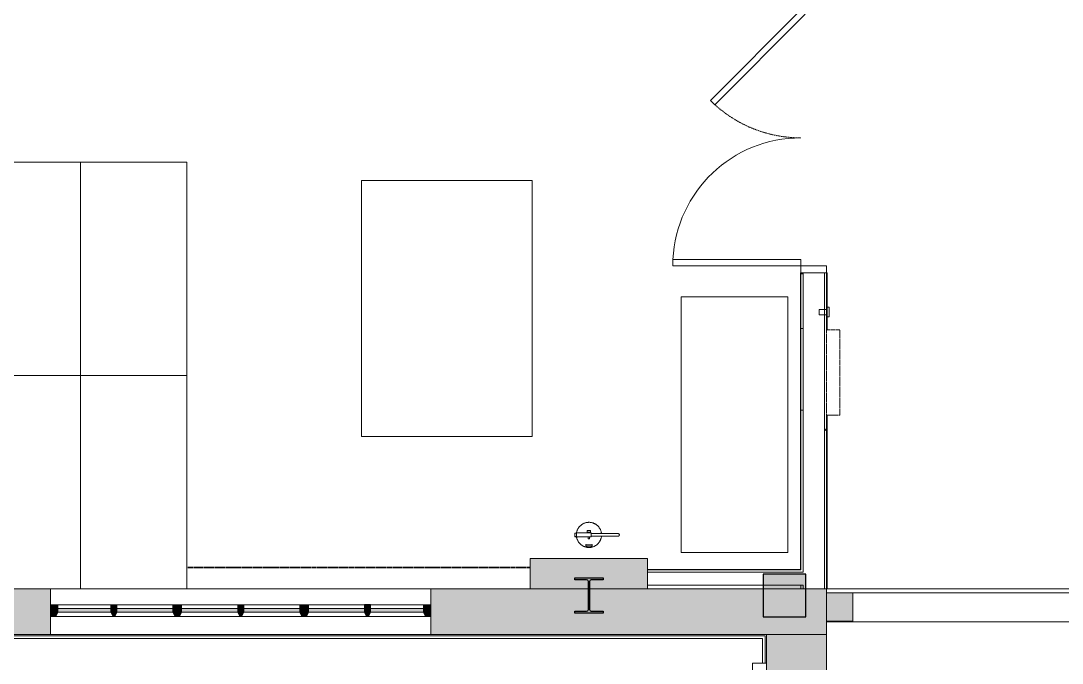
# Model space of a CAD drawing. Header units: inches. Extents: x -3803 to -1421, y -3454 to -210.
# Drawn here: x -3360.3 to -3067.2, y -969.7 to -789 of the extents above; entities that cross this region are included whole.
import ezdxf

# ---------------------------------------------------------------- set-up
doc = ezdxf.new("R2010")
doc.units = ezdxf.units.IN
doc.header["$MEASUREMENT"] = 0
for name, pattern in [('Dash Small', [0.125, 0.0625, -0.0625]), ('Dash_2_', [0.25, 0.125, -0.125]), ('Hidden Equipment- BSALS', [0.0625, 0.03125, -0.03125]), ('Hidden Equipment- LTP', [0.0625, 0.03125, -0.03125])]:
    doc.linetypes.add(name, pattern=pattern)
for name, color, linetype, lineweight in [('A-DETL', 90, 'Continuous', 9), ('A-DETL-GENF-HDLN', 1, 'Dash_2_', 9), ('A-DETL-MEDM', 33, 'Continuous', 20), ('A-DOOR', 31, 'Continuous', 13), ('A-DOOR-FRAM', 31, 'Continuous', 35), ('A-FLOR', 192, 'Continuous', 13), ('A-GENM', 13, 'Continuous', 9), ('A-GLAZ-CURT', 52, 'Continuous', 13), ('A-GLAZ-CWMG', 51, 'Continuous', 13), ('A-WALL', 113, 'Continuous', 13), ('A-WALL-PATT', 111, 'Continuous', 13), ('E-SERT', 181, 'Continuous', 13), ('I-WALL', 2, 'Continuous', 13), ('Q-SPCQ', 91, 'Continuous', 13), ('S-COLS', 52, 'Continuous', 13)]:
    doc.layers.add(name, color=color, linetype=linetype, lineweight=lineweight)
pattern_1 = [(0, (0, 0), (30.72, 7.68), [1.267, -21.773, 1.267, -21.773, -122.88]), (0, (0, 0), (30.72, 7.68), [-46.08, 1.267, -44.813, 1.267, -21.773, -53.76]), (0, (0, 0), (30.72, 7.68), [-115.2, 1.267, -14.093, 1.267, -37.133]), (120, (11.52, 3.84), (-22.011075, 22.7643), [1.267, -21.773, 1.267, -21.773, -122.88]), (120, (11.52, 3.84), (-22.011075, 22.7643), [-46.08, 1.267, -44.813, 1.267, -21.773, -53.76]), (120, (11.52, 3.84), (-22.011075, 22.7643), [-115.2, 1.267, -14.093, 1.267, -37.133]), (240, (15.36, 19.2), (-8.708925, -30.4443), [1.267, -21.773, 1.267, -21.773, -122.88]), (240, (15.36, 19.2), (-8.708925, -30.4443), [-46.08, 1.267, -44.813, 1.267, -21.773, -53.76]), (240, (15.36, 19.2), (-8.708925, -30.4443), [-115.2, 1.267, -14.093, 1.267, -37.133])]

# ---------------------------------------------------------------- blocks, each defined once
blk = doc.blocks.new('_STL - Column - W Shape - 2017v1 - W10x39-1573222-DIMENSION PLAN - LEVEL 2 _579_ - 2__ - CAD')
at = {"layer": 'S-COLS'}
blk.add_hatch(color=130, dxfattribs=at).paths.add_polyline_path([(2, -4.96), (3.99, -4.96), (3.99, -4.43), (0.66, -4.43), (0.31, -4.28), (0.16, -3.93), (0.16, 3.93), (0.31, 4.28), (0.66, 4.43), (3.99, 4.43), (3.99, 4.96), (-4, 4.96), (-4, 4.43), (-0.66, 4.43), (-0.31, 4.28), (-0.16, 3.93), (-0.16, -3.93), (-0.31, -4.28), (-0.66, -4.43), (-4, -4.43), (-4, -4.96)], flags=0)
at = {"layer": 'S-COLS', "color": 253, "lineweight": 25}
for p, q in [((-4, 4.96), (3.99, 4.96)), ((-4, 4.43), (-4, 4.96)), ((-0.66, 4.43), (-4, 4.43)), ((-0.16, -3.93), (-0.16, 3.93)), ((0.16, 3.93), (0.16, -3.93)), ((3.99, 4.43), (0.66, 4.43)), ((3.99, 4.96), (3.99, 4.43)), ((-4, -4.96), (-4, -4.43)), ((-4, -4.43), (-0.66, -4.43)), ((3.99, -4.96), (-4, -4.96)), ((0.66, -4.43), (3.99, -4.43)), ((3.99, -4.43), (3.99, -4.96))]:
    blk.add_line(p, q, dxfattribs=at)
for centre, start, end in [((-0.66, 3.93), 360, 90), ((0.66, 3.93), 90, 180), ((-0.66, -3.93), 270, 360), ((0.66, -3.93), 180, 270)]:
    blk.add_arc(centre, 0.5, start, end, dxfattribs=at)
blk = doc.blocks.new('15830016-STRUCT_MARTINEZ-MOORE_CENTRAL_v2018_rvt-1-DIMENSION PLAN - LEVEL 2 _579_ - 2__ - CAD')
at = {"layer": 'S-COLS', "lineweight": 5}
blk.add_hatch(color=50, dxfattribs=at).paths.add_polyline_path([(-3139.4, -956.64), (-3139.4, -944.64), (-3151.4, -944.64), (-3151.4, -956.64), (-3150.09, -956.64)], flags=0)
at = {"layer": 'S-COLS', "color": 253, "lineweight": 25}
for p, q in [((-3139.4, -944.64), (-3151.4, -944.64)), ((-3151.4, -944.64), (-3151.4, -956.64)), ((-3139.4, -956.64), (-3139.4, -944.64)), ((-3151.4, -956.64), (-3139.4, -956.64))]:
    blk.add_line(p, q, dxfattribs=at)
at = {"color": 250, "lineweight": 13}
blk.add_blockref('_STL - Column - W Shape - 2017v1 - W10x39-1573222-DIMENSION PLAN - LEVEL 2 _579_ - 2__ - CAD', (-3200.4, -950.64), dxfattribs=at)
blk = doc.blocks.new('SD_Card_Reader-BSALS - Card Reader-V93-DIMENSION PLAN - LEVEL 2 _579_ - 2__ - CAD')
at = {"layer": 'E-SERT', "color": 250, "lineweight": 9}
for p, q in [((-2459.4, -939.27), (-2460.15, -939.27)), ((-2460.15, -939.27), (-2460.15, -942.02)), ((-2459.4, -942.02), (-2459.4, -939.27)), ((-2459.4, -939.89), (-2457.27, -939.89)), ((-2457.27, -939.89), (-2457.27, -941.39)), ((-2460.15, -942.02), (-2459.4, -942.02)), ((-2457.27, -941.39), (-2459.4, -941.39))]:
    blk.add_line(p, q, dxfattribs=at)
blk = doc.blocks.new('15830016-ELEC_BSALS_CENTRAL_v2018_rvt-1-DIMENSION PLAN - LEVEL 2 _579_ - 2__ - CAD')
at = {"color": 250, "lineweight": 9, "rotation": 180}
blk.add_blockref('SD_Card_Reader-BSALS - Card Reader-V93-DIMENSION PLAN - LEVEL 2 _579_ - 2__ - CAD', (-5592.92, -1811.53), dxfattribs=at)
blk = doc.blocks.new('level 2 - band2 - level 2 - band-474741-DIMENSION PLAN - LEVEL 2 _579_ - 2__ - CAD')
at = {"layer": 'A-WALL', "lineweight": 20}
for p, q in [((-3150.77, -962.02), (-3379.96, -962.02)), ((-3151.52, -962.77), (-3379.96, -962.77)), ((-3151.52, -962.77), (-3151.52, -969.69)), ((-3150.77, -962.02), (-3150.77, -969.69))]:
    blk.add_line(p, q, dxfattribs=at)
blk = doc.blocks.new('System Panel - Winco Glass-383906-DIMENSION PLAN - LEVEL 2 _579_ - 2__ - CAD')
at = {"layer": 'A-GLAZ-CURT', "lineweight": 9}
blk.add_hatch(color=90, dxfattribs=at).paths.add_polyline_path([(7.46, 0), (7.46, 1), (-7.46, 1), (-7.46, 0)], flags=0)
at = {"layer": 'A-GLAZ-CURT', "lineweight": 20}
for p, q in [((7.46, 1), (-7.46, 1)), ((-7.46, 1), (-7.46, 0)), ((-7.46, 0), (7.46, 0)), ((7.46, 0), (7.46, 1))]:
    blk.add_line(p, q, dxfattribs=at)
blk = doc.blocks.new('System Panel - Winco Glass-383907-DIMENSION PLAN - LEVEL 2 _579_ - 2__ - CAD')
at = {"layer": 'A-GLAZ-CURT', "lineweight": 9}
blk.add_hatch(color=90, dxfattribs=at).paths.add_polyline_path([(7.89, 0), (7.89, 1), (-7.89, 1), (-7.89, 0), (-0.79, 0)], flags=0)
at = {"layer": 'A-GLAZ-CURT', "lineweight": 20}
for p, q in [((7.89, 1), (-7.89, 1)), ((-7.89, 1), (-7.89, 0)), ((-7.89, 0), (7.89, 0)), ((7.89, 0), (7.89, 1))]:
    blk.add_line(p, q, dxfattribs=at)
blk = doc.blocks.new('Rectangular Mullion - Winco Accent Full-Large-383928-DIMENSION PLAN - LEVEL 2 _579_ - 2__ - CAD')
at = {"layer": 'A-GLAZ-CWMG', "lineweight": 9}
blk.add_hatch(color=90, dxfattribs=at).paths.add_polyline_path([(0.64, 1.25), (1.22, 0), (1.22, -2), (-1.22, -2), (-1.22, 0), (-0.64, 1.25)], flags=0)
at = {"layer": 'A-GLAZ-CWMG', "lineweight": 20}
for p, q in [((-1.22, 0), (-0.64, 1.25)), ((-1.22, -2), (-1.22, 0)), ((-0.64, 1.25), (0.64, 1.25)), ((0.64, 1.25), (1.22, 0)), ((1.22, 0), (1.22, -2)), ((1.22, -2), (-1.22, -2))]:
    blk.add_line(p, q, dxfattribs=at)
blk = doc.blocks.new('Rectangular Mullion - Winco Accent Full-383935-DIMENSION PLAN - LEVEL 2 _579_ - 2__ - CAD')
at = {"layer": 'A-GLAZ-CWMG', "lineweight": 9}
blk.add_hatch(color=90, dxfattribs=at).paths.add_polyline_path([(0.26, 1.25), (0.84, 0), (0.84, -2), (-0.84, -2), (-0.84, 0), (-0.26, 1.25)], flags=0)
at = {"layer": 'A-GLAZ-CWMG', "lineweight": 20}
for p, q in [((-0.84, 0), (-0.26, 1.25)), ((-0.84, -2), (-0.84, 0)), ((-0.26, 1.25), (0.26, 1.25)), ((0.26, 1.25), (0.84, 0)), ((0.84, 0), (0.84, -2)), ((0.84, -2), (-0.84, -2))]:
    blk.add_line(p, q, dxfattribs=at)
blk = doc.blocks.new('Rectangular Mullion - Winco Accent Full_Right-Large-383949-DIMENSION PLAN - LEVEL 2 _579_ - 2__ - CAD')
at = {"layer": 'A-GLAZ-CWMG', "lineweight": 9}
blk.add_hatch(color=90, dxfattribs=at).paths.add_polyline_path([(-1.48, 1.25), (-2.06, 0), (-2.06, -2), (0, -2), (0, 1.25)], flags=0)
at = {"layer": 'A-GLAZ-CWMG', "lineweight": 20}
for p, q in [((-1.48, 1.25), (-2.06, 0)), ((-2.06, 0), (-2.06, -2)), ((0, 1.25), (-1.48, 1.25)), ((0, -2), (0, 1.25)), ((-2.06, -2), (0, -2))]:
    blk.add_line(p, q, dxfattribs=at)
blk = doc.blocks.new('Rectangular Mullion - Winco Accent Full_Left-Large-383958-DIMENSION PLAN - LEVEL 2 _579_ - 2__ - CAD')
at = {"layer": 'A-GLAZ-CWMG', "lineweight": 9}
blk.add_hatch(color=90, dxfattribs=at).paths.add_polyline_path([(0, 1.25), (0, -2), (-2.06, -2), (-2.06, 0), (-1.48, 1.25)], flags=0)
at = {"layer": 'A-GLAZ-CWMG', "lineweight": 20}
for p, q in [((-2.06, 0), (-1.48, 1.25)), ((-2.06, -2), (-2.06, 0)), ((-1.48, 1.25), (0, 1.25)), ((0, 1.25), (0, -2)), ((0, -2), (-2.06, -2))]:
    blk.add_line(p, q, dxfattribs=at)
blk = doc.blocks.new('Rectangular Mullion - Winco Accent Full_Right-Large-383959-DIMENSION PLAN - LEVEL 2 _579_ - 2__ - CAD')
at = {"layer": 'A-GLAZ-CWMG', "lineweight": 9}
for p, q in [((-3246.96, -953.32), (-3261.89, -953.32)), ((-3246.38, -956.57), (-3262.47, -956.57))]:
    blk.add_line(p, q, dxfattribs=at)
blk = doc.blocks.new('Rectangular Mullion - Winco Accent Full_Right-Large-383960-DIMENSION PLAN - LEVEL 2 _579_ - 2__ - CAD')
at = {"layer": 'A-GLAZ-CWMG', "lineweight": 9}
for p, q in [((-3281.78, -953.32), (-3297.55, -953.32)), ((-3281.2, -956.57), (-3298.13, -956.57))]:
    blk.add_line(p, q, dxfattribs=at)
blk = doc.blocks.new('Rectangular Mullion - Winco Accent Full_Right-Large-V18-DIMENSION PLAN - LEVEL 2 _579_ - 2__ - CAD')
at = {"layer": 'A-GLAZ-CWMG', "lineweight": 9}
for p, q in [((-3299.24, -953.32), (-3315.01, -953.32)), ((-3298.66, -956.57), (-3315.59, -956.57))]:
    blk.add_line(p, q, dxfattribs=at)
blk = doc.blocks.new('Rectangular Mullion - Winco Accent Full_Right-Large-383961-DIMENSION PLAN - LEVEL 2 _579_ - 2__ - CAD')
at = {"layer": 'A-GLAZ-CWMG', "lineweight": 9}
for p, q in [((-3334.91, -953.32), (-3349.83, -953.32)), ((-3334.32, -956.57), (-3350.42, -956.57))]:
    blk.add_line(p, q, dxfattribs=at)
blk = doc.blocks.new('Basic Wall _ B6-7 1_4_-BSALS - ___-3569035-DIMENSION PLAN - LEVEL 2 _579_ - 2__ - CAD')
at = {"layer": 'I-WALL', "lineweight": 20}
for p, q in [((-3140.9, -761.02), (-3140.77, -760.89)), ((-3140.9, -761.02), (-3140.9, -763.89)), ((-3140.77, -763.89), (-3140.9, -763.89)), ((-3140.9, -859.89), (-3140.77, -859.89)), ((-3140.9, -859.89), (-3140.9, -943.33))]:
    blk.add_line(p, q, dxfattribs=at)
blk = doc.blocks.new('Basic Wall _ B6-7 1_4_-BSALS - ___-3569034-DIMENSION PLAN - LEVEL 2 _579_ - 2__ - CAD')
at = {"layer": 'I-WALL', "lineweight": 20}
for p, q in [((-3133.52, -756.02), (-3133.4, -755.89)), ((-3133.4, -755.89), (-3133.4, -763.89)), ((-3133.4, -763.89), (-3133.52, -763.89)), ((-3133.52, -859.89), (-3133.4, -859.89)), ((-3133.4, -859.89), (-3133.4, -875.89)), ((-3133.4, -899.89), (-3133.4, -948.77)), ((-3133.4, -948.77), (-3133.52, -948.77))]:
    blk.add_line(p, q, dxfattribs=at)
blk = doc.blocks.new('Basic Wall _ M8-8_masonry-BSALS - ___-3776953-DIMENSION PLAN - LEVEL 2 _579_ - 2__ - CAD')
at = {"layer": 'I-WALL', "lineweight": 20}
for p, q in [((-3133.52, -958.02), (-3126.15, -958.02)), ((-3062.15, -958.02), (-3019.96, -958.02))]:
    blk.add_line(p, q, dxfattribs=at)
blk = doc.blocks.new('Equip- Lab- Mobile Table 30in Height - Optical Table System_ SmartTable HD_ 4 x 6ft__ 8 in_ thick_ Isolated-704095-DIMENSION PLAN - LEVEL 2 _579_ - 2__ - CAD')
at = {"layer": 'Q-SPCQ', "lineweight": 20}
for p, q in [((-36, 0), (-36, -48)), ((36, 0), (-36, 0)), ((36, -48), (36, 0)), ((-36, -48), (36, -48))]:
    blk.add_line(p, q, dxfattribs=at)
blk = doc.blocks.new('Equip- Lab- Mobile Table 30in Height - 60MT_-2702476-DIMENSION PLAN - LEVEL 2 _579_ - 2__ - CAD')
at = {"layer": 'Q-SPCQ', "lineweight": 20}
for p, q in [((-30, 0), (-30, -30)), ((30, 0), (-30, 0)), ((30, -30), (30, 0)), ((-30, -30), (30, -30))]:
    blk.add_line(p, q, dxfattribs=at)
blk = doc.blocks.new('Door-D2_8-Unequal_Pair-BSALS - D2_8-72X84-BSALS-3462282-DIMENSION PLAN - LEVEL 2 _579_ - 2__ - CAD')
at = {"layer": 'A-DETL-GENF-HDLN'}
blk.add_arc((-36, -3.63), 36, 317.7863, 0, dxfattribs=at)
at = {"layer": 'A-DETL-MEDM'}
for p, q in [((-34.76, -2.39), (-36, -3.63)), ((-9.31, -27.84), (-34.76, -2.39)), ((-36, -3.63), (-10.54, -29.08)), ((-10.54, -29.08), (-9.31, -27.84))]:
    blk.add_line(p, q, dxfattribs=at)
at = {"layer": 'A-DOOR', "lineweight": 20}
for p, q in [((34.25, -3.63), (36, -3.63)), ((34.25, -39.62), (34.25, -3.63)), ((36, -3.63), (36, -39.62)), ((36, -39.62), (34.25, -39.62))]:
    blk.add_line(p, q, dxfattribs=at)
at = {"layer": 'A-DOOR', "lineweight": 9}
blk.add_arc((36, -3.67), 36, 179.9323, 267.2137, dxfattribs=at)
at = {"layer": 'A-DOOR-FRAM', "lineweight": 20}
for p, q in [((-38, -3.63), (-38, 3.62)), ((-38, 3.62), (-36, 3.62)), ((-36, 3.62), (-36, -3.63)), ((36, -3.63), (36, 3.62)), ((36, 3.62), (38, 3.62)), ((38, 3.62), (38, -3.63)), ((-36, -3.63), (-38, -3.63)), ((38, -3.63), (36, -3.63))]:
    blk.add_line(p, q, dxfattribs=at)
blk = doc.blocks.new('Equip- Lab- Mobile Table 30in Height - 60MT_-V44-DIMENSION PLAN - LEVEL 2 _579_ - 2__ - CAD')
at = {"layer": 'Q-SPCQ', "lineweight": 20}
for p, q in [((-30, 0), (-30, -30)), ((30, 0), (-30, 0)), ((30, -8.38), (30, 0)), ((-30, -30), (30, -30))]:
    blk.add_line(p, q, dxfattribs=at)
blk = doc.blocks.new('Basic Wall _ A3-4 1_4_-BSALS - ___-3569827-DIMENSION PLAN - LEVEL 2 _579_ - 2__ - CAD')
at = {"layer": 'I-WALL', "lineweight": 20}
blk.add_line((-3140.9, -943.33), (-3183.9, -943.33), dxfattribs=at)
blk = doc.blocks.new('Equip- Lab- Mobile Table 30in Height - 72MT_-704188-DIMENSION PLAN - LEVEL 2 _579_ - 2__ - CAD')
at = {"layer": 'Q-SPCQ', "lineweight": 20}
for p, q in [((-36, 0), (-36, -30)), ((36, 0), (-36, 0)), ((36, -30), (36, 0)), ((-36, -30), (36, -30))]:
    blk.add_line(p, q, dxfattribs=at)
blk = doc.blocks.new('TV LCD 32 PDI CV3200P - LTP - DISPLAY _VERT_-V97-DIMENSION PLAN - LEVEL 2 _579_ - 2__ - CAD')
at = {"layer": 'Q-SPCQ', "linetype": 'Hidden Equipment- LTP', "lineweight": 20}
for p, q in [((-24, 0), (-24, -3.75)), ((0, 0), (-24, 0)), ((0, 0), (-24, 0)), ((-24, 0), (-24, -3.75)), ((0, -3.75), (0, 0)), ((0, -3.75), (0, 0)), ((-24, -3.75), (0, -3.75)), ((-24, -3.75), (0, -3.75))]:
    blk.add_line(p, q, dxfattribs=at)
blk = doc.blocks.new('Equip-Fire_Extinguisher-Bracket-Mnt-BSALS - FEB-V101-DIMENSION PLAN - LEVEL 2 _579_ - 2__ - CAD')
at = {"layer": 'Q-SPCQ', "lineweight": 20}
for p, q in [((-0.89, 3.2), (0.89, 3.2)), ((-0.89, 2.81), (-0.89, 3.2)), ((0.89, 3.2), (0.89, 2.81)), ((-0.89, 2.71), (-0.89, 2.81)), ((-0.89, 2.81), (0.89, 2.81)), ((-0.81, 2.81), (-0.81, 2.71)), ((-0.59, -0.59), (-0.59, 0.59)), ((-0.2, 1.1), (-0.2, 0.59)), ((-0.2, 1.1), (0.2, 1.1)), ((-0.19, 1.1), (-0.2, 1.1)), ((0.2, 1.1), (0.19, 1.1)), ((0.2, 0.59), (0.2, 1.1)), ((0.81, 2.71), (0.81, 2.81)), ((0.89, 2.81), (0.89, 2.71)), ((3.54, 0.59), (3.54, -0.59)), ((3.94, 0.46), (3.94, 0.51)), ((3.94, 0.46), (3.94, -0.46)), ((-0.47, -0.8), (-0.47, -1.27)), ((-0.47, -0.8), (0.47, -0.8)), ((-0.45, -0.8), (-0.47, -0.8)), ((-0.47, -1.27), (-0.45, -1.27)), ((0.47, -1.27), (-0.47, -1.27)), ((-0.2, -0.59), (-0.2, -0.8)), ((0.2, -0.8), (0.2, -0.59)), ((0.47, -0.8), (0.45, -0.8)), ((0.45, -1.27), (0.47, -1.27)), ((0.47, -1.27), (0.47, -0.8)), ((3.94, -0.51), (3.94, -0.46))]:
    blk.add_line(p, q, dxfattribs=at)
at = {"layer": 'Q-SPCQ', "lineweight": 20, "flags": 128}
for points in [[(3.49, 0.59), (3.47, 0.7), (3.44, 0.84), (3.41, 0.98), (3.36, 1.11), (3.32, 1.25), (3.26, 1.38), (3.21, 1.51), (3.14, 1.64), (3.07, 1.76), (3, 1.88), (2.92, 2), (2.84, 2.12), (2.76, 2.23), (2.66, 2.34), (2.57, 2.44), (2.47, 2.54), (2.37, 2.64), (2.26, 2.73), (2.15, 2.82), (2.03, 2.9), (1.91, 2.98), (1.79, 3.06), (1.67, 3.13), (1.54, 3.19), (1.41, 3.25), (1.28, 3.3), (1.15, 3.35), (1.02, 3.39), (0.88, 3.43), (0.74, 3.46), (0.6, 3.49), (0.46, 3.51), (0.32, 3.53), (0.18, 3.54), (0.04, 3.54), (-0.1, 3.54), (-0.25, 3.53), (-0.39, 3.52), (-0.53, 3.5), (-0.67, 3.48), (-0.81, 3.45), (-0.94, 3.42), (-1.08, 3.38), (-1.21, 3.33), (-1.34, 3.28), (-1.47, 3.22), (-1.6, 3.16), (-1.73, 3.09), (-1.85, 3.02), (-1.97, 2.95), (-2.09, 2.86), (-2.2, 2.78), (-2.31, 2.69), (-2.41, 2.59), (-2.52, 2.5), (-2.61, 2.39), (-2.71, 2.29), (-2.8, 2.18), (-2.88, 2.06), (-2.96, 1.95), (-3.04, 1.83), (-3.11, 1.7), (-3.17, 1.58), (-3.23, 1.45), (-3.29, 1.32), (-3.34, 1.19), (-3.38, 1.05), (-3.42, 0.92), (-3.46, 0.78), (-3.49, 0.64), (-3.51, 0.5), (-3.53, 0.36)], [(-8.22, -0.35), (-8.29, -0.35), (-8.36, -0.32), (-8.43, -0.28), (-8.48, -0.23), (-8.52, -0.17), (-8.55, -0.1), (-8.57, -0.03), (-8.57, 0.04), (-8.55, 0.12), (-8.52, 0.19), (-8.47, 0.25), (-8.42, 0.29), (-8.37, 0.32), (-8.29, 0.35), (-8.22, 0.35)], [(-0.59, 0.35), (-2.13, 0.35), (-3.61, 0.35), (-4.89, 0.35), (-5.96, 0.35), (-6.82, 0.35), (-7.47, 0.35), (-7.92, 0.35), (-8.17, 0.35), (-8.2, 0.35), (-8.03, 0.35)], [(-8.03, 0.35), (-8.2, 0.35), (-8.17, 0.35), (-7.92, 0.35), (-7.47, 0.35), (-6.82, 0.35), (-5.96, 0.35), (-4.89, 0.35), (-3.61, 0.35), (-2.13, 0.35), (-0.59, 0.35)], [(-8.03, -0.35), (-8.2, -0.35), (-8.17, -0.35), (-7.92, -0.35), (-7.47, -0.35), (-6.82, -0.35), (-5.96, -0.35), (-4.89, -0.35), (-3.61, -0.35), (-2.13, -0.35), (-0.59, -0.35)], [(-0.59, -0.35), (-2.13, -0.35), (-3.61, -0.35), (-4.89, -0.35), (-5.96, -0.35), (-6.82, -0.35), (-7.47, -0.35), (-7.92, -0.35), (-8.17, -0.35), (-8.2, -0.35), (-8.03, -0.35)], [(-3.53, -0.35), (-3.52, -0.42), (-3.5, -0.56), (-3.47, -0.7), (-3.44, -0.84), (-3.41, -0.98), (-3.36, -1.11), (-3.32, -1.25), (-3.26, -1.38), (-3.21, -1.51), (-3.14, -1.64), (-3.07, -1.76), (-3, -1.88), (-2.92, -2), (-2.84, -2.12), (-2.76, -2.23), (-2.66, -2.34), (-2.57, -2.44), (-2.47, -2.54), (-2.37, -2.64), (-2.26, -2.73), (-2.15, -2.82), (-2.03, -2.9), (-1.91, -2.98), (-1.79, -3.06), (-1.67, -3.13), (-1.54, -3.19), (-1.41, -3.25), (-1.28, -3.3), (-1.15, -3.35), (-1.02, -3.39), (-0.88, -3.43), (-0.74, -3.46), (-0.6, -3.49), (-0.46, -3.51), (-0.32, -3.53), (-0.18, -3.54), (-0.04, -3.54), (0.1, -3.54), (0.25, -3.53), (0.39, -3.52), (0.53, -3.5), (0.67, -3.48), (0.81, -3.45), (0.94, -3.42), (1.08, -3.38), (1.21, -3.33), (1.34, -3.28), (1.47, -3.22), (1.6, -3.16), (1.73, -3.09), (1.85, -3.02), (1.97, -2.95), (2.09, -2.86), (2.2, -2.78), (2.31, -2.69), (2.41, -2.59), (2.52, -2.5), (2.61, -2.39), (2.71, -2.29), (2.8, -2.18), (2.88, -2.06), (2.96, -1.95), (3.04, -1.83), (3.11, -1.7), (3.17, -1.58), (3.23, -1.45), (3.29, -1.32), (3.34, -1.19), (3.38, -1.05), (3.42, -0.92), (3.46, -0.78), (3.49, -0.64), (3.49, -0.59)]]:
    blk.add_lwpolyline(points, dxfattribs=at)
at = {"layer": 'Q-SPCQ', "lineweight": 20}
for start, end in [(118.4338, 121.2684), (58.8541, 61.3152), (238.8541, 241.3152), (298.4338, 301.2684)]:
    blk.add_arc((0, 0), 3.54, start, end, dxfattribs=at)
for centre, start_param, end_param in [((-0.01, 1.79), 1.719907, 1.734919), ((0.01, 1.79), 1.406674, 1.421685)]:
    blk.add_ellipse(centre, major_axis=(5.38, 0), ratio=0.173648, start_param=start_param, end_param=end_param, dxfattribs=at)
for points in [[(-0.89, 2.71), (-0.89, 2.74), (-0.89, 2.78), (-0.89, 2.81)], [(-0.59, 0.59), (-0.12, 0.59), (1.26, 0.59), (3.54, 0.59)], [(0.89, 2.81), (0.89, 2.78), (0.89, 2.74), (0.89, 2.71)], [(3.54, 0.51), (3.68, 0.51), (3.81, 0.51), (3.94, 0.51)], [(3.54, 0.46), (3.68, 0.46), (3.81, 0.46), (3.94, 0.46)], [(3.54, -0.59), (1.26, -0.59), (-0.12, -0.59), (-0.59, -0.59)], [(3.94, -0.46), (3.81, -0.46), (3.68, -0.46), (3.54, -0.46)], [(3.94, -0.51), (3.81, -0.51), (3.68, -0.51), (3.54, -0.51)]]:
    blk.add_open_spline(points, degree=3, dxfattribs=at)
blk = doc.blocks.new('Down Spouts3 - Down Spouts-4005655-DIMENSION PLAN - LEVEL 2 _579_ - 2__ - CAD')
at = {"layer": 'A-GENM'}
for p, q in [((-3150.4, -969.69), (-3154.4, -969.69)), ((-3154.4, -969.69), (-3154.4, -973.69)), ((-3150.4, -973.69), (-3150.4, -969.69))]:
    blk.add_line(p, q, dxfattribs=at)

msp = doc.modelspace()

# ---------------------------------------------------------------- hatches: boundary and pattern name
at = {"layer": 'A-WALL-PATT', "lineweight": 9}
h = msp.add_hatch(dxfattribs=at)
h.set_pattern_fill('FP_2', color=256, style=0, pattern_type=2)
h.set_pattern_definition(pattern_1)
h.paths.add_polyline_path([(-3133.52, -948.77), (-3133.52, -859.89), (-3134.15, -859.89), (-3134.15, -948.77)], flags=0)
h.paths.add_polyline_path([(-3134.15, -763.89), (-3133.52, -763.89), (-3133.52, -756.02), (-3134.15, -756.02), (-3134.15, -758.93)], flags=0)
h = msp.add_hatch(dxfattribs=at)
h.set_pattern_fill('FP_2', color=256, style=0, pattern_type=2)
h.set_pattern_definition(pattern_1)
h.paths.add_polyline_path([(-3140.15, -948.77), (-3140.15, -947.7), (-3140.77, -947.7), (-3140.77, -948.77)], flags=0)
h.paths.add_polyline_path([(-3140.77, -944.08), (-3140.15, -944.08), (-3140.15, -859.89), (-3140.77, -859.89), (-3140.77, -943.45)], flags=0)
h.paths.add_polyline_path([(-3140.15, -763.89), (-3140.15, -760.27), (-3140.77, -760.27), (-3140.77, -763.89)], flags=0)
at = {"layer": 'A-WALL-PATT', "lineweight": 20}
msp.add_hatch(color=10, dxfattribs=at).paths.add_polyline_path([(-3196.4, -948.77), (-3183.9, -948.77), (-3183.9, -940.27), (-3216.9, -940.27), (-3216.9, -948.77), (-3200.56, -948.77), (-3200.56, -946.71), (-3200.7, -946.36), (-3201.06, -946.21), (-3204.39, -946.21), (-3204.39, -945.68), (-3196.4, -945.68), (-3196.4, -946.21), (-3199.74, -946.21), (-3200.09, -946.36), (-3200.24, -946.71), (-3200.24, -948.77), (-3200.09, -948.77)], flags=0)
h = msp.add_hatch(color=10, dxfattribs=at)
h.paths.add_polyline_path([(-3351.9, -961.64), (-3351.9, -948.77), (-3396.24, -948.77), (-3396.24, -954.57), (-3396.09, -954.92), (-3395.74, -955.07), (-3392.4, -955.07), (-3392.4, -955.6), (-3400.39, -955.6), (-3400.39, -955.07), (-3397.06, -955.07), (-3396.7, -954.92), (-3396.56, -954.57), (-3396.56, -948.77), (-3461.4, -948.77), (-3461.4, -961.64), (-3353.68, -961.64)], flags=0)
h.paths.add_polyline_path([(-3525.4, -961.64), (-3525.4, -948.77), (-3579.52, -948.77), (-3579.52, -961.64)], flags=0)
h.paths.add_polyline_path([(-3150.09, -961.64), (-3133.52, -961.64), (-3133.52, -948.77), (-3200.24, -948.77), (-3200.24, -954.57), (-3200.09, -954.92), (-3199.74, -955.07), (-3196.4, -955.07), (-3196.4, -955.6), (-3204.39, -955.6), (-3204.39, -955.07), (-3201.06, -955.07), (-3200.7, -954.92), (-3200.56, -954.57), (-3200.56, -948.77), (-3244.9, -948.77), (-3244.9, -961.64), (-3170.45, -961.64)], flags=0)
at = {"layer": 'A-WALL-PATT', "lineweight": 5}
h = msp.add_hatch(color=50, dxfattribs=at)
h.paths.add_polyline_path([(-3126.15, -957.89), (-3126.15, -949.89), (-3133.52, -949.89), (-3133.52, -957.89)], flags=0)
h.paths.add_polyline_path([(-3062.15, -957.89), (-3019.96, -957.89), (-3019.96, -949.89), (-3062.15, -949.89)], flags=0)
at = {"layer": 'A-WALL-PATT', "lineweight": 20}
h = msp.add_hatch(color=10, dxfattribs=at)
h.paths.add_polyline_path([(-3150.4, -1411.64), (-3133.52, -1411.64), (-3133.52, -1372.64), (-3150.4, -1372.64), (-3150.4, -1397.9)], flags=0)
h.paths.add_polyline_path([(-3150.4, -1324.64), (-3133.52, -1324.64), (-3133.52, -1264.64), (-3150.4, -1264.64), (-3150.4, -1308.74)], flags=0)
h.paths.add_polyline_path([(-3150.4, -1216.64), (-3133.52, -1216.64), (-3133.52, -1156.64), (-3150.4, -1156.64), (-3150.4, -1189.86)], flags=0)
h.paths.add_polyline_path([(-3150.4, -1108.64), (-3133.52, -1108.64), (-3133.52, -1048.64), (-3150.4, -1048.64), (-3150.4, -1100.7)], flags=0)
h.paths.add_polyline_path([(-3150.09, -1000.64), (-3133.52, -1000.64), (-3133.52, -961.64), (-3150.4, -961.64), (-3150.4, -1000.64)], flags=0)

# ---------------------------------------------------------------- linework, layer by layer
at = {"layer": 'A-DETL', "linetype": 'Dash Small', "lineweight": 35}
msp.add_line((-3313.52, -942.77), (-3216.9, -942.77), dxfattribs=at)
at = {"layer": 'A-FLOR', "lineweight": 20}
for p, q in [((-3133.4, -948.77), (-3049.9, -948.77)), ((-3062.15, -949.89), (-3126.15, -949.89)), ((-3126.15, -957.89), (-3126.15, -958.02)), ((-3126.15, -958.02), (-3062.15, -958.02))]:
    msp.add_line(p, q, dxfattribs=at)
at = {"layer": 'A-WALL'}
for p, q in [((-3140.15, -859.89), (-3140.15, -944.08)), ((-3134.15, -859.89), (-3134.15, -948.77)), ((-3140.15, -944.08), (-3183.9, -944.08)), ((-3140.77, -947.7), (-3140.15, -947.7)), ((-3140.15, -947.7), (-3140.15, -948.77))]:
    msp.add_line(p, q, dxfattribs=at)
at = {"layer": 'A-WALL', "lineweight": 20}
for p, q in [((-3351.9, -948.77), (-3396.24, -948.77)), ((-3351.9, -961.64), (-3351.9, -948.77)), ((-3313.52, -948.77), (-3200.56, -948.77)), ((-3244.9, -948.77), (-3244.9, -961.64)), ((-3133.52, -948.77), (-3200.24, -948.77)), ((-3133.52, -1000.64), (-3133.52, -948.77)), ((-3579.52, -961.64), (-3133.52, -961.64)), ((-3133.52, -961.64), (-3150.4, -961.64)), ((-3150.4, -961.64), (-3150.4, -1000.64))]:
    msp.add_line(p, q, dxfattribs=at)
at = {"layer": 'I-WALL', "lineweight": 20}
for p, q in [((-3133.52, -859.89), (-3140.77, -859.89)), ((-3140.77, -859.89), (-3140.77, -943.45)), ((-3133.52, -875.89), (-3133.52, -859.89)), ((-3133.52, -948.77), (-3133.52, -899.89)), ((-3183.9, -940.27), (-3216.9, -940.27)), ((-3216.9, -940.27), (-3216.9, -948.77)), ((-3183.9, -940.27), (-3183.9, -948.77)), ((-3140.77, -943.45), (-3183.9, -943.45)), ((-3183.9, -947.7), (-3140.77, -947.7)), ((-3140.77, -947.7), (-3140.77, -948.77)), ((-3140.77, -948.77), (-3133.52, -948.77)), ((-3126.15, -949.89), (-3133.52, -949.89)), ((-3126.15, -957.89), (-3126.15, -949.89)), ((-3133.52, -957.89), (-3126.15, -957.89))]:
    msp.add_line(p, q, dxfattribs=at)

# ---------------------------------------------------------------- block references
at = {"lineweight": 5}
for name in ['15830016-STRUCT_MARTINEZ-MOORE_CENTRAL_v2018_rvt-1-DIMENSION PLAN - LEVEL 2 _579_ - 2__ - CAD', '15830016-ELEC_BSALS_CENTRAL_v2018_rvt-1-DIMENSION PLAN - LEVEL 2 _579_ - 2__ - CAD']:
    msp.add_blockref(name, (0, 0), dxfattribs=at)
at = {"layer": 'A-DOOR', "lineweight": 20, "rotation": 269.9999999999993}
msp.add_blockref('Door-D2_8-Unequal_Pair-BSALS - D2_8-72X84-BSALS-3462282-DIMENSION PLAN - LEVEL 2 _579_ - 2__ - CAD', (-3137.15, -821.89), dxfattribs=at)
at = {"layer": 'A-GENM'}
msp.add_blockref('Down Spouts3 - Down Spouts-4005655-DIMENSION PLAN - LEVEL 2 _579_ - 2__ - CAD', (0, 0), dxfattribs=at)
at = {"layer": 'A-GLAZ-CURT', "lineweight": 9}
for name, p in [('System Panel - Winco Glass-383906-DIMENSION PLAN - LEVEL 2 _579_ - 2__ - CAD', (-3342.37, -955.32)), ('System Panel - Winco Glass-383907-DIMENSION PLAN - LEVEL 2 _579_ - 2__ - CAD', (-3325.33, -955.32)), ('System Panel - Winco Glass-383907-DIMENSION PLAN - LEVEL 2 _579_ - 2__ - CAD', (-3307.12, -955.32)), ('System Panel - Winco Glass-383907-DIMENSION PLAN - LEVEL 2 _579_ - 2__ - CAD', (-3289.67, -955.32)), ('System Panel - Winco Glass-383907-DIMENSION PLAN - LEVEL 2 _579_ - 2__ - CAD', (-3271.46, -955.32)), ('System Panel - Winco Glass-383906-DIMENSION PLAN - LEVEL 2 _579_ - 2__ - CAD', (-3254.42, -955.32))]:
    msp.add_blockref(name, p, dxfattribs=at)
at = {"layer": 'A-GLAZ-CWMG', "lineweight": 9, "rotation": 180}
msp.add_blockref('Rectangular Mullion - Winco Accent Full_Right-Large-383949-DIMENSION PLAN - LEVEL 2 _579_ - 2__ - CAD', (-3351.9, -955.32), dxfattribs=at)
at = {"layer": 'A-GLAZ-CWMG', "lineweight": 9}
for name, p in [('Rectangular Mullion - Winco Accent Full_Right-Large-383961-DIMENSION PLAN - LEVEL 2 _579_ - 2__ - CAD', (0, 0)), ('Rectangular Mullion - Winco Accent Full_Right-Large-383960-DIMENSION PLAN - LEVEL 2 _579_ - 2__ - CAD', (-35.67, 0)), ('Rectangular Mullion - Winco Accent Full_Right-Large-V18-DIMENSION PLAN - LEVEL 2 _579_ - 2__ - CAD', (0, 0)), ('Rectangular Mullion - Winco Accent Full_Right-Large-383960-DIMENSION PLAN - LEVEL 2 _579_ - 2__ - CAD', (0, 0)), ('Rectangular Mullion - Winco Accent Full_Right-Large-V18-DIMENSION PLAN - LEVEL 2 _579_ - 2__ - CAD', (35.67, 0)), ('Rectangular Mullion - Winco Accent Full_Right-Large-383959-DIMENSION PLAN - LEVEL 2 _579_ - 2__ - CAD', (0, 0))]:
    msp.add_blockref(name, p, dxfattribs=at)
at = {"layer": 'A-GLAZ-CWMG', "lineweight": 9, "extrusion": (0, 0, -1), "rotation": 180}
for name, p in [('Rectangular Mullion - Winco Accent Full-383935-DIMENSION PLAN - LEVEL 2 _579_ - 2__ - CAD', (3334.06, -955.32)), ('Rectangular Mullion - Winco Accent Full-Large-383928-DIMENSION PLAN - LEVEL 2 _579_ - 2__ - CAD', (3316.23, -955.32)), ('Rectangular Mullion - Winco Accent Full-383935-DIMENSION PLAN - LEVEL 2 _579_ - 2__ - CAD', (3298.4, -955.32)), ('Rectangular Mullion - Winco Accent Full-Large-383928-DIMENSION PLAN - LEVEL 2 _579_ - 2__ - CAD', (3280.56, -955.32)), ('Rectangular Mullion - Winco Accent Full-383935-DIMENSION PLAN - LEVEL 2 _579_ - 2__ - CAD', (3262.73, -955.2)), ('Rectangular Mullion - Winco Accent Full-383935-DIMENSION PLAN - LEVEL 2 _579_ - 2__ - CAD', (3262.73, -955.32)), ('Rectangular Mullion - Winco Accent Full_Left-Large-383958-DIMENSION PLAN - LEVEL 2 _579_ - 2__ - CAD', (3244.9, -955.32))]:
    msp.add_blockref(name, p, dxfattribs=at)
at = {"layer": 'A-WALL', "lineweight": 20}
msp.add_blockref('level 2 - band2 - level 2 - band-474741-DIMENSION PLAN - LEVEL 2 _579_ - 2__ - CAD', (0, 0), dxfattribs=at)
at = {"layer": 'I-WALL', "lineweight": 20}
for name in ['Basic Wall _ B6-7 1_4_-BSALS - ___-3569034-DIMENSION PLAN - LEVEL 2 _579_ - 2__ - CAD', 'Basic Wall _ B6-7 1_4_-BSALS - ___-3569035-DIMENSION PLAN - LEVEL 2 _579_ - 2__ - CAD', 'Basic Wall _ A3-4 1_4_-BSALS - ___-3569827-DIMENSION PLAN - LEVEL 2 _579_ - 2__ - CAD', 'Basic Wall _ M8-8_masonry-BSALS - ___-3776953-DIMENSION PLAN - LEVEL 2 _579_ - 2__ - CAD']:
    msp.add_blockref(name, (0, 0), dxfattribs=at)
at = {"layer": 'Q-SPCQ', "linetype": 'Hidden Equipment- BSALS', "lineweight": 20}
for name, p, rotation in [('Equip- Lab- Mobile Table 30in Height - 60MT_-2702476-DIMENSION PLAN - LEVEL 2 _579_ - 2__ - CAD', (-3343.52, -858.77), 270.0000000000003), ('Equip- Lab- Mobile Table 30in Height - 60MT_-2702476-DIMENSION PLAN - LEVEL 2 _579_ - 2__ - CAD', (-3313.52, -858.77), 270.0000000000003), ('Equip- Lab- Mobile Table 30in Height - Optical Table System_ SmartTable HD_ 4 x 6ft__ 8 in_ thick_ Isolated-704095-DIMENSION PLAN - LEVEL 2 _579_ - 2__ - CAD', (-3264.41, -869.89), 90.0000000000011), ('Equip- Lab- Mobile Table 30in Height - 72MT_-704188-DIMENSION PLAN - LEVEL 2 _579_ - 2__ - CAD', (-3144.4, -902.58), 270.0000000000003), ('TV LCD 32 PDI CV3200P - LTP - DISPLAY _VERT_-V97-DIMENSION PLAN - LEVEL 2 _579_ - 2__ - CAD', (-3129.77, -899.89), 269.9999999999997), ('Equip- Lab- Mobile Table 30in Height - 60MT_-V44-DIMENSION PLAN - LEVEL 2 _579_ - 2__ - CAD', (-3343.52, -918.77), 270.0000000000003), ('Equip- Lab- Mobile Table 30in Height - 60MT_-2702476-DIMENSION PLAN - LEVEL 2 _579_ - 2__ - CAD', (-3313.52, -918.77), 270.0000000000003), ('Equip-Fire_Extinguisher-Bracket-Mnt-BSALS - FEB-V101-DIMENSION PLAN - LEVEL 2 _579_ - 2__ - CAD', (-3200.4, -933.6), 180)]:
    msp.add_blockref(name, p, dxfattribs=dict(at, rotation=rotation))

doc.saveas('drawing.dxf')
